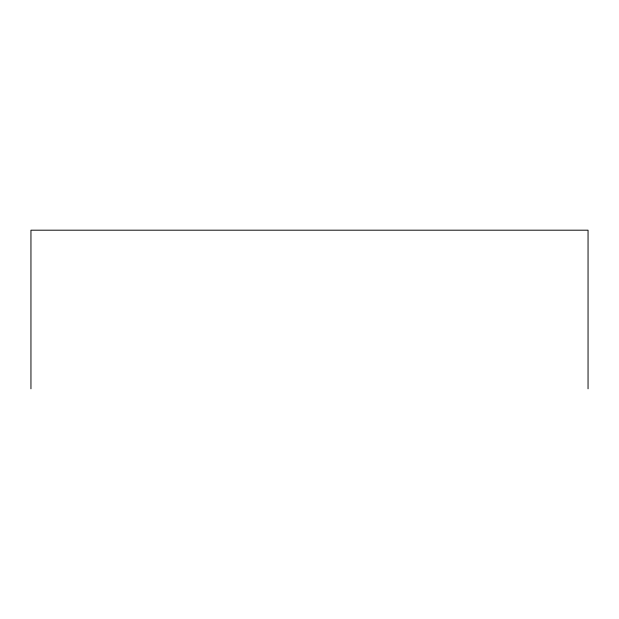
<?xml version="1.0" encoding="UTF-8"?>
<svg xmlns="http://www.w3.org/2000/svg" width="619" height="619" viewBox="0 0 619 619"><rect width="100%" height="100%" fill="white"/><g stroke="black" fill="none" stroke-linecap="round" stroke-linejoin="round"><path stroke-width="0.93" d="M588.05 388.809L588.05 230.191L30.95 230.191L30.95 388.809"/></g></svg>
